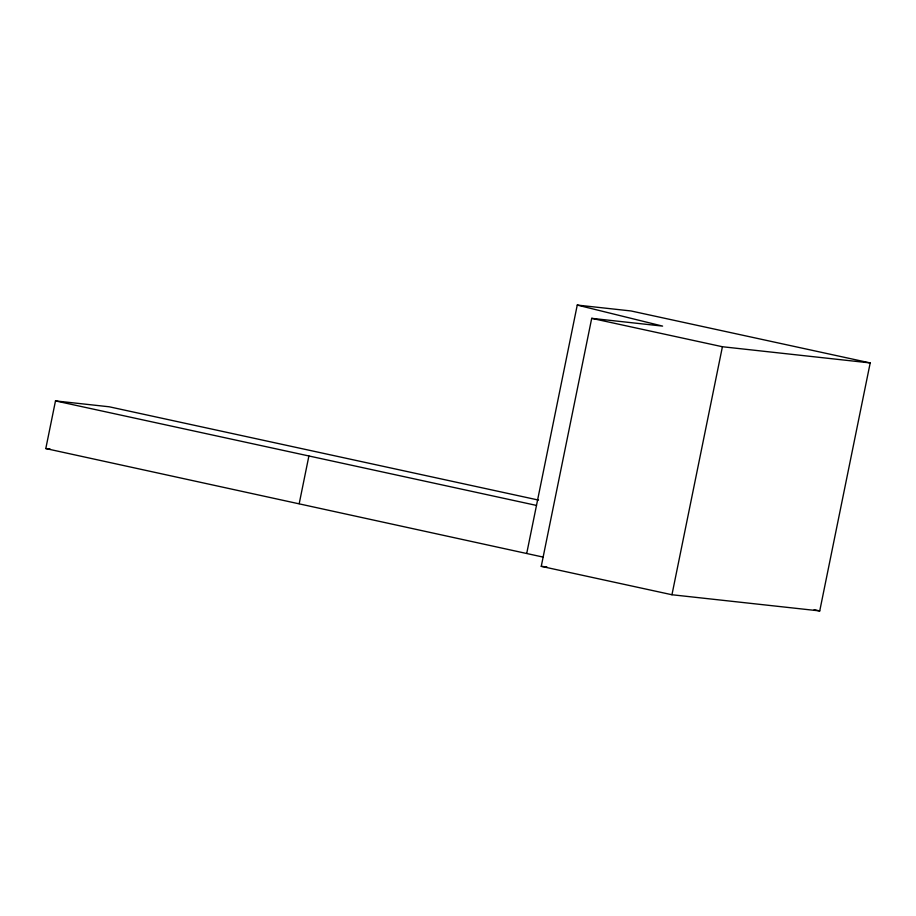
<?xml version="1.0" encoding="UTF-8"?>
<svg xmlns="http://www.w3.org/2000/svg" width="916" height="916" viewBox="0 0 916 916"><rect width="100%" height="100%" fill="white"/><g stroke="black" fill="none" stroke-linecap="round" stroke-linejoin="round"><path stroke-width="1.37" d="M543.314 557.134L45.8 448.554L55.487 400.91L109.256 406.796L538.516 500.079M299.211 503.617L308.898 455.973M526.792 553.069L577.252 305.074L631.01 310.959L870.2 362.931L819.74 610.926L671.955 594.747L541.253 566.34L591.702 318.344L662.6 326.107L577.252 305.074M671.955 594.747L722.415 346.74L870.2 362.931M45.8 448.554L50.048 449.012M541.253 566.34L546.921 566.958M591.702 318.344L722.415 346.74M55.487 400.91L536.49 505.426M814.152 609.712L819.74 610.926"/></g></svg>
